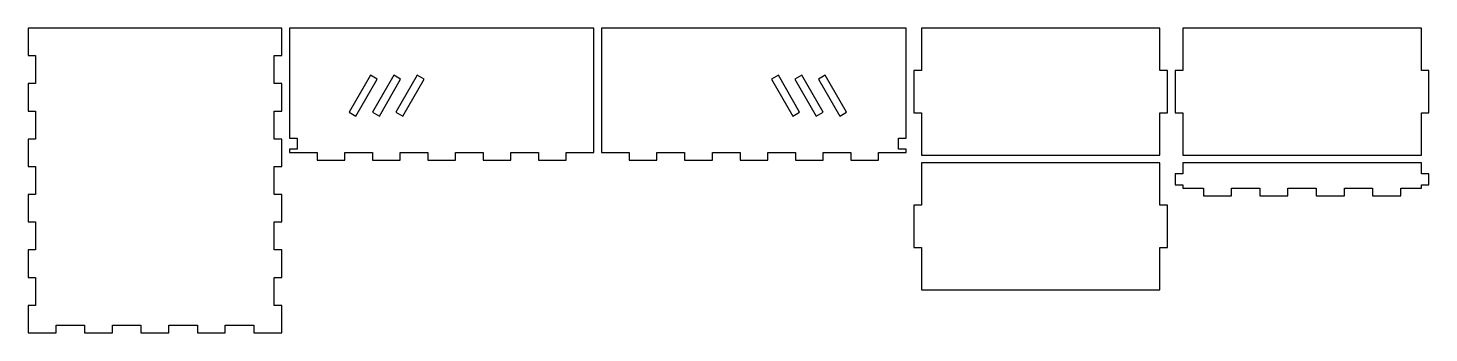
# Model space of a CAD drawing. Header units: millimetres. Extents: x 5 to 557, y 275 to 395.
import ezdxf

# ---------------------------------------------------------------- set-up
doc = ezdxf.new("R2010")
doc.units = ezdxf.units.MM
doc.layers.add('CUT', color=1, linetype='CONTINUOUS')

msp = doc.modelspace()

# ---------------------------------------------------------------- linework, layer by layer
at = {"layer": 'CUT'}
for points in [[(5, 275), (16.0611, 275), (16.0611, 278), (27.2722, 278), (27.2722, 275), (38.2833, 275), (38.2833, 278), (49.4944, 278), (49.4944, 275), (60.5056, 275), (60.5056, 278), (71.7167, 278), (71.7167, 275), (82.7278, 275), (82.7278, 278), (93.9389, 278), (93.9389, 275), (105, 275), (105, 285.8591), (102, 285.8591), (102, 296.8682), (105, 296.8682), (105, 307.6773), (102, 307.6773), (102, 318.6864), (105, 318.6864), (105, 329.4955), (102, 329.4955), (102, 340.5045), (105, 340.5045), (105, 351.3136), (102, 351.3136), (102, 362.3227), (105, 362.3227), (105, 373.1318), (102, 373.1318), (102, 384.1409), (105, 384.1409), (105, 395), (5, 395), (5, 384.1409), (8, 384.1409), (8, 373.1318), (5, 373.1318), (5, 362.3227), (8, 362.3227), (8, 351.3136), (5, 351.3136), (5, 340.5045), (8, 340.5045), (8, 329.4955), (5, 329.4955), (5, 318.6864), (8, 318.6864), (8, 307.6773), (5, 307.6773), (5, 296.8682), (8, 296.8682), (8, 285.8591), (5, 285.8591)], [(108, 346), (118.9091, 346), (118.9091, 343), (129.8182, 343), (129.8182, 346), (140.7273, 346), (140.7273, 343), (151.6364, 343), (151.6364, 346), (162.5455, 346), (162.5455, 343), (173.4545, 343), (173.4545, 346), (184.3636, 346), (184.3636, 343), (195.2727, 343), (195.2727, 346), (206.1818, 346), (206.1818, 343), (217.0909, 343), (217.0909, 346), (228, 346), (228, 395), (108, 395), (108, 351.7167), (111, 351.7167), (111, 347.2833), (108, 347.2833)], [(231, 346), (241.9091, 346), (241.9091, 343), (252.8182, 343), (252.8182, 346), (263.7273, 346), (263.7273, 343), (274.6364, 343), (274.6364, 346), (285.5455, 346), (285.5455, 343), (296.4545, 343), (296.4545, 346), (307.3636, 346), (307.3636, 343), (318.2727, 343), (318.2727, 346), (329.1818, 346), (329.1818, 343), (340.0909, 343), (340.0909, 346), (351, 346), (351, 347.2833), (348, 347.2833), (348, 351.7167), (351, 351.7167), (351, 395), (231, 395)], [(357, 345), (451, 345), (451, 361.6667), (454, 361.6667), (454, 378.3333), (451, 378.3333), (451, 395), (357, 395), (357, 378.3333), (354, 378.3333), (354, 361.6667), (357, 361.6667)], [(460, 345), (554, 345), (554, 361.6667), (557, 361.6667), (557, 378.3333), (554, 378.3333), (554, 395), (460, 395), (460, 378.3333), (457, 378.3333), (457, 361.6667), (460, 361.6667)], [(131.5026, 361.9155), (134.1873, 360.3655), (142.5706, 374.8858), (139.886, 376.4358)], [(140.7402, 361.9155), (143.4249, 360.3655), (151.8083, 374.8858), (149.1236, 376.4358)], [(149.9778, 361.9155), (152.6625, 360.3655), (161.0459, 374.8858), (158.3612, 376.4358)], [(297.9541, 374.8858), (306.3375, 360.3655), (309.0222, 361.9155), (300.6388, 376.4358)], [(307.1917, 374.8858), (315.5751, 360.3655), (318.2598, 361.9155), (309.8764, 376.4358)], [(316.4294, 374.8858), (324.8127, 360.3655), (327.4974, 361.9155), (319.114, 376.4358)], [(357, 292), (451, 292), (451, 308.6667), (454, 308.6667), (454, 325.3333), (451, 325.3333), (451, 342), (357, 342), (357, 325.3333), (354, 325.3333), (354, 308.6667), (357, 308.6667)], [(460, 332), (468.1111, 332), (468.1111, 329), (479.2222, 329), (479.2222, 332), (490.3333, 332), (490.3333, 329), (501.4444, 329), (501.4444, 332), (512.5556, 332), (512.5556, 329), (523.6667, 329), (523.6667, 332), (534.7778, 332), (534.7778, 329), (545.8889, 329), (545.8889, 332), (554, 332), (554, 333.3333), (557, 333.3333), (557, 337.6667), (554, 337.6667), (554, 342), (460, 342), (460, 337.6667), (457, 337.6667), (457, 333.3333), (460, 333.3333)]]:
    msp.add_lwpolyline(points, close=True, dxfattribs=at)

doc.saveas('drawing.dxf')
